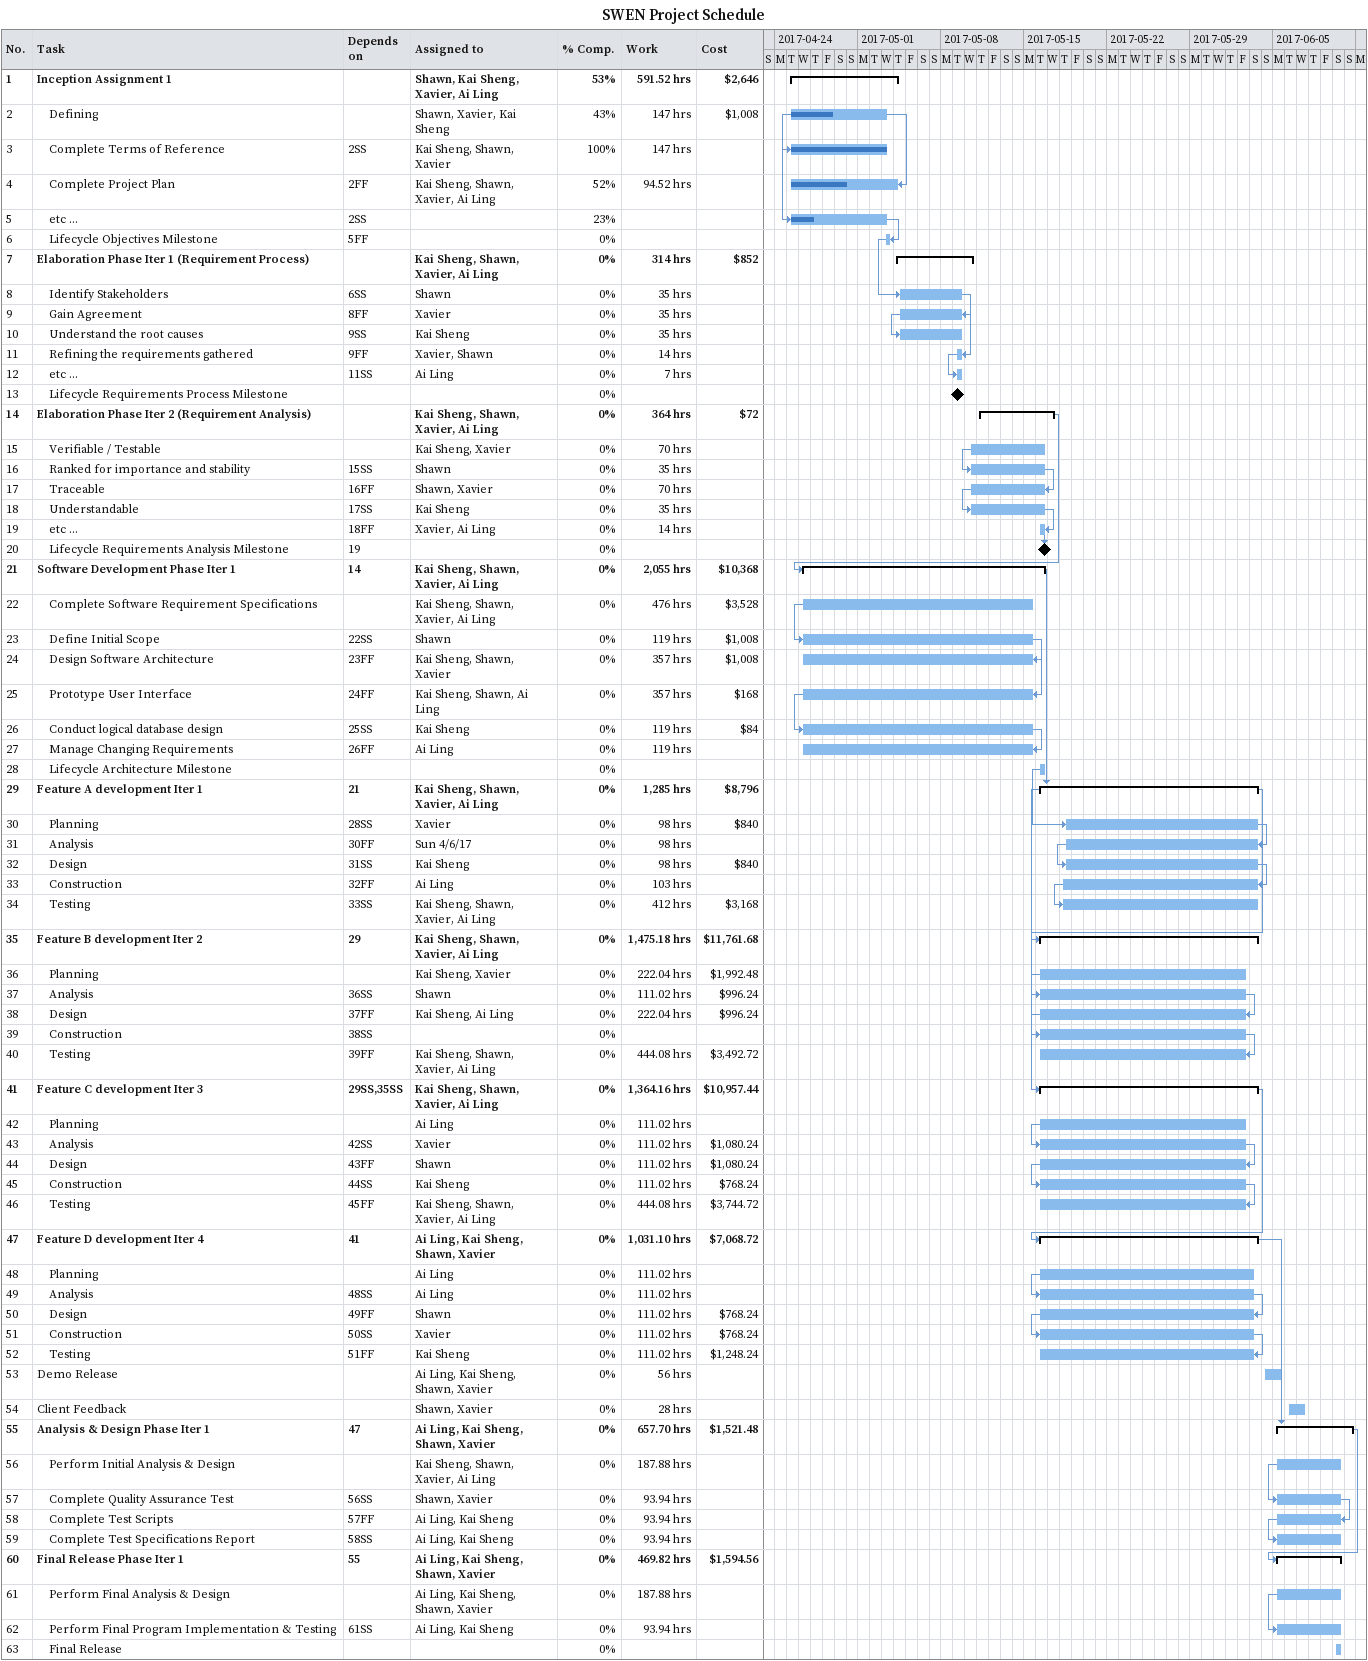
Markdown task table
SWEN Project Schedule

| ID | Level | Task | Start | Finish | Predecessors | Resources | % complete | Work (h) | Cost ($) |
|---|---|---|---|---|---|---|---|---|---|
| 1 | 1 | **Inception Assignment 1** | 2017-04-25 | 2017-05-04 |  | Shawn, Kai Sheng, Xavier, Ai Ling | 53 | 591.52 | 2646 |
| 2 | 2 | Defining | 2017-04-25 | 2017-05-03 |  | Shawn, Xavier, Kai Sheng | 43 | 147 | 1008 |
| 3 | 2 | Complete Terms of Reference | 2017-04-25 | 2017-05-03 | 2SS | Kai Sheng, Shawn, Xavier | 100 | 147 |  |
| 4 | 2 | Complete Project Plan | 2017-04-25 | 2017-05-04 | 2FF | Kai Sheng, Shawn, Xavier, Ai Ling | 52 | 94.52 |  |
| 5 | 2 | etc … | 2017-04-25 | 2017-05-03 | 2SS |  | 23 |  |  |
| 6 | 2 | Lifecycle Objectives Milestone | 2017-05-03 | 2017-05-03 | 5FF |  | 0 |  |  |
| 7 | 1 | **Elaboration Phase Iter 1 (Requirement Process)** | 2017-05-04 | 2017-05-10 |  | Kai Sheng, Shawn, Xavier, Ai Ling | 0 | 314 | 852 |
| 8 | 2 | Identify Stakeholders | 2017-05-04 | 2017-05-09 | 6SS | Shawn | 0 | 35 |  |
| 9 | 2 | Gain Agreement | 2017-05-04 | 2017-05-09 | 8FF | Xavier | 0 | 35 |  |
| 10 | 2 | Understand the root causes | 2017-05-04 | 2017-05-09 | 9SS | Kai Sheng | 0 | 35 |  |
| 11 | 2 | Refining the requirements gathered | 2017-05-09 | 2017-05-09 | 9FF | Xavier, Shawn | 0 | 14 |  |
| 12 | 2 | etc … | 2017-05-09 | 2017-05-09 | 11SS | Ai Ling | 0 | 7 |  |
| 13 | 2 | Lifecycle Requirements Process Milestone (milestone) | 2017-05-09 | 2017-05-09 |  |  | 0 |  |  |
| 14 | 1 | **Elaboration Phase Iter 2 (Requirement Analysis)** | 2017-05-11 | 2017-05-17 |  | Kai Sheng, Shawn, Xavier, Ai Ling | 0 | 364 | 72 |
| 15 | 2 | Verifiable / Testable | 2017-05-10 | 2017-05-16 |  | Kai Sheng, Xavier | 0 | 70 |  |
| 16 | 2 | Ranked for importance and stability | 2017-05-10 | 2017-05-16 | 15SS | Shawn | 0 | 35 |  |
| 17 | 2 | Traceable | 2017-05-10 | 2017-05-16 | 16FF | Shawn, Xavier | 0 | 70 |  |
| 18 | 2 | Understandable | 2017-05-10 | 2017-05-16 | 17SS | Kai Sheng | 0 | 35 |  |
| 19 | 2 | etc … | 2017-05-16 | 2017-05-16 | 18FF | Xavier, Ai Ling | 0 | 14 |  |
| 20 | 2 | Lifecycle Requirements Analysis Milestone (milestone) | 2017-05-16 | 2017-05-16 | 19 |  | 0 |  |  |
| 21 | 1 | **Software Development Phase Iter 1** | 2017-04-26 | 2017-05-16 | 14 | Kai Sheng, Shawn, Xavier, Ai Ling | 0 | 2055 | 10368 |
| 22 | 2 | Complete Software Requirement Specifications | 2017-04-26 | 2017-05-15 |  | Kai Sheng, Shawn, Xavier, Ai Ling | 0 | 476 | 3528 |
| 23 | 2 | Define Initial Scope | 2017-04-26 | 2017-05-15 | 22SS | Shawn | 0 | 119 | 1008 |
| 24 | 2 | Design Software Architecture | 2017-04-26 | 2017-05-15 | 23FF | Kai Sheng, Shawn, Xavier | 0 | 357 | 1008 |
| 25 | 2 | Prototype User Interface | 2017-04-26 | 2017-05-15 | 24FF | Kai Sheng, Shawn, Ai Ling | 0 | 357 | 168 |
| 26 | 2 | Conduct logical database design | 2017-04-26 | 2017-05-15 | 25SS | Kai Sheng | 0 | 119 | 84 |
| 27 | 2 | Manage Changing Requirements | 2017-04-26 | 2017-05-15 | 26FF | Ai Ling | 0 | 119 |  |
| 28 | 2 | Lifecycle Architecture Milestone | 2017-05-16 | 2017-05-16 |  |  | 0 |  |  |
| 29 | 1 | **Feature A development Iter 1** | 2017-05-16 | 2017-06-03 | 21 | Kai Sheng, Shawn, Xavier, Ai Ling | 0 | 1285 | 8796 |
| 30 | 2 | Planning | 2017-05-18 | 2017-06-03 | 28SS | Xavier | 0 | 98 | 840 |
| 31 | 2 | Analysis | 2017-05-18 | 2017-06-03 | 30FF | Sun 4/6/17 | 0 | 98 |  |
| 32 | 2 | Design | 2017-05-18 | 2017-06-03 | 31SS | Kai Sheng | 0 | 98 | 840 |
| 33 | 2 | Construction | 2017-05-18 | 2017-06-03 | 32FF | Ai Ling | 0 | 103 |  |
| 34 | 2 | Testing | 2017-05-18 | 2017-06-03 | 33SS | Kai Sheng, Shawn, Xavier, Ai Ling | 0 | 412 | 3168 |
| 35 | 1 | **Feature B development Iter 2** | 2017-05-16 | 2017-06-03 | 29 | Kai Sheng, Shawn, Xavier, Ai Ling | 0 | 1475.18 | 11761.68 |
| 36 | 2 | Planning | 2017-05-16 | 2017-06-02 |  | Kai Sheng, Xavier | 0 | 222.04 | 1992.48 |
| 37 | 2 | Analysis | 2017-05-16 | 2017-06-02 | 36SS | Shawn | 0 | 111.02 | 996.24 |
| 38 | 2 | Design | 2017-05-16 | 2017-06-02 | 37FF | Kai Sheng, Ai Ling | 0 | 222.04 | 996.24 |
| 39 | 2 | Construction | 2017-05-16 | 2017-06-02 | 38SS |  | 0 |  |  |
| 40 | 2 | Testing | 2017-05-16 | 2017-06-02 | 39FF | Kai Sheng, Shawn, Xavier, Ai Ling | 0 | 444.08 | 3492.72 |
| 41 | 1 | **Feature C development Iter 3** | 2017-05-16 | 2017-06-03 | 29SS, 35SS | Kai Sheng, Shawn, Xavier, Ai Ling | 0 | 1364.16 | 10957.44 |
| 42 | 2 | Planning | 2017-05-16 | 2017-06-02 |  | Ai Ling | 0 | 111.02 |  |
| 43 | 2 | Analysis | 2017-05-16 | 2017-06-02 | 42SS | Xavier | 0 | 111.02 | 1080.24 |
| 44 | 2 | Design | 2017-05-16 | 2017-06-02 | 43FF | Shawn | 0 | 111.02 | 1080.24 |
| 45 | 2 | Construction | 2017-05-16 | 2017-06-02 | 44SS | Kai Sheng | 0 | 111.02 | 768.24 |
| 46 | 2 | Testing | 2017-05-16 | 2017-06-02 | 45FF | Kai Sheng, Shawn, Xavier, Ai Ling | 0 | 444.08 | 3744.72 |
| 47 | 1 | **Feature D development Iter 4** | 2017-05-16 | 2017-06-03 | 41 | Ai Ling, Kai Sheng, Shawn, Xavier | 0 | 1031.10 | 7068.72 |
| 48 | 2 | Planning | 2017-05-16 | 2017-06-03 |  | Ai Ling | 0 | 111.02 |  |
| 49 | 2 | Analysis | 2017-05-16 | 2017-06-03 | 48SS | Ai Ling | 0 | 111.02 |  |
| 50 | 2 | Design | 2017-05-16 | 2017-06-03 | 49FF | Shawn | 0 | 111.02 | 768.24 |
| 51 | 2 | Construction | 2017-05-16 | 2017-06-03 | 50SS | Xavier | 0 | 111.02 | 768.24 |
| 52 | 2 | Testing | 2017-05-16 | 2017-06-03 | 51FF | Kai Sheng | 0 | 111.02 | 1248.24 |
| 53 | 1 | Demo Release | 2017-06-04 | 2017-06-05 |  | Ai Ling, Kai Sheng, Shawn, Xavier | 0 | 56 |  |
| 54 | 1 | Client Feedback | 2017-06-06 | 2017-06-07 |  | Shawn, Xavier | 0 | 28 |  |
| 55 | 1 | **Analysis & Design Phase Iter 1** | 2017-06-05 | 2017-06-11 | 47 | Ai Ling, Kai Sheng, Shawn, Xavier | 0 | 657.70 | 1521.48 |
| 56 | 2 | Perform Initial Analysis & Design | 2017-06-05 | 2017-06-10 |  | Kai Sheng, Shawn, Xavier, Ai Ling | 0 | 187.88 |  |
| 57 | 2 | Complete Quality Assurance Test | 2017-06-05 | 2017-06-10 | 56SS | Shawn, Xavier | 0 | 93.94 |  |
| 58 | 2 | Complete Test Scripts | 2017-06-05 | 2017-06-10 | 57FF | Ai Ling, Kai Sheng | 0 | 93.94 |  |
| 59 | 2 | Complete Test Specifications Report | 2017-06-05 | 2017-06-10 | 58SS | Ai Ling, Kai Sheng | 0 | 93.94 |  |
| 60 | 1 | **Final Release Phase Iter 1** | 2017-06-05 | 2017-06-10 | 55 | Ai Ling, Kai Sheng, Shawn, Xavier | 0 | 469.82 | 1594.56 |
| 61 | 2 | Perform Final Analysis & Design | 2017-06-05 | 2017-06-10 |  | Ai Ling, Kai Sheng, Shawn, Xavier | 0 | 187.88 |  |
| 62 | 2 | Perform Final Program Implementation & Testing | 2017-06-05 | 2017-06-10 | 61SS | Ai Ling, Kai Sheng | 0 | 93.94 |  |
| 63 | 2 | Final Release | 2017-06-10 | 2017-06-10 |  |  | 0 |  |  |
